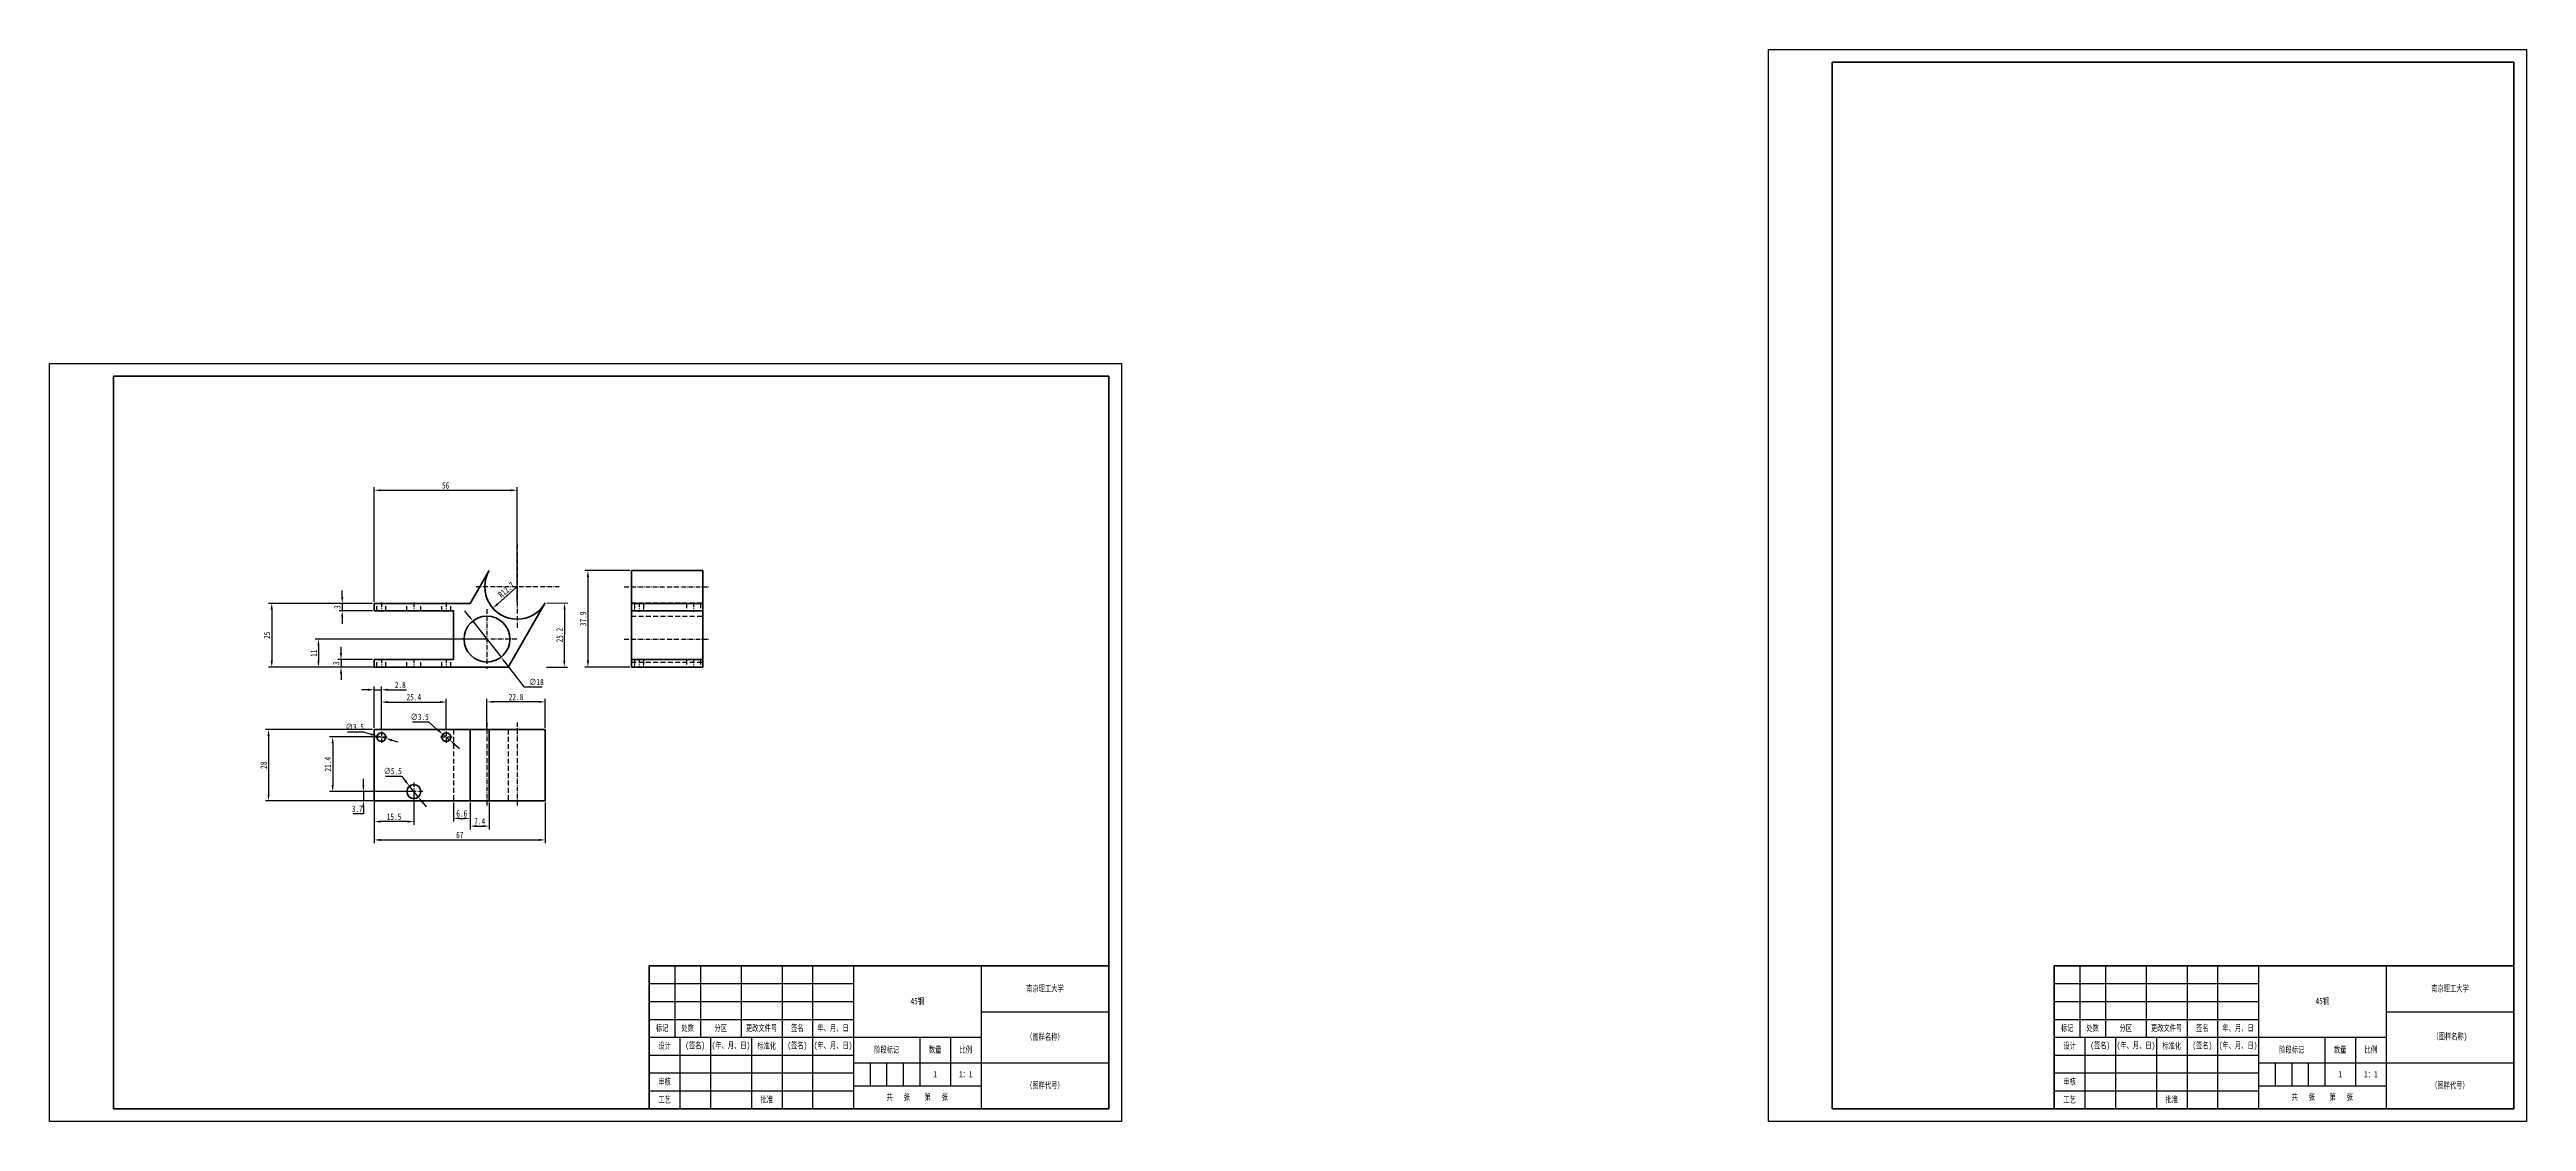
# Model space of a CAD drawing. Header units: millimetres. Extents: x 1050 to 2021, y 766 to 1186.
import ezdxf

# ---------------------------------------------------------------- set-up
doc = ezdxf.new("R2010")
doc.units = ezdxf.units.MM
doc.header["$LTSCALE"] = 0.3
doc.linetypes.add('DASHDOT', pattern=[18.5, 12, -3, 0.5, -3])
doc.linetypes.add('DASHED', pattern=[19.05, 12.7, -6.35])
for name, color, linetype, lineweight in [('尺寸线', 3, 'Continuous', 25), ('粗实线', 7, 'Continuous', 50), ('细实线', 7, 'Continuous', 25), ('细文本', 7, 'Continuous', 25)]:
    doc.layers.add(name, color=color, linetype=linetype, lineweight=lineweight)
doc.styles.add('NUT Standard', font='simfang.ttf', dxfattribs={"width": 0.7, "height": 2.5})
doc.dimstyles.new('NUT Standard', dxfattribs={"dimtxt": 2.5, "dimasz": 2.5, "dimexe": 1.25, "dimexo": 0.625, "dimtad": 1, "dimtoh": 1, "dimdec": 1, "dimdsep": 46, "dimtxsty": 'NUT Standard', "dimcen": 2.5, "dimadec": 0, "dimazin": 0, "dimtfac": 1, "dimtdec": 1, "dimtmove": 0, "dimatfit": 3, "dimfxl": 1, "dimarcsym": 0})

# ---------------------------------------------------------------- blocks, each defined once
blk = doc.blocks.new('*D5')
at = {"layer": 'Defpoints', "color": 0, "transparency": 16777216}
for p in [(1233.28, 975.13), (1223.75, 966.73)]:
    blk.add_point(p, dxfattribs=at)
at = {"layer": '尺寸线', "color": 0, "lineweight": -2, "transparency": 16777216}
blk.add_line((1233.07, 974.95), (1225.63, 968.38), dxfattribs=at)
at = {"layer": '尺寸线', "color": 0, "transparency": 16777216}
blk.add_solid([(1225.35, 968.7), (1225.9, 968.07), (1223.75, 966.73)], dxfattribs=at)
at = {"layer": '尺寸线', "color": 0, "transparency": 16777216, "insert": (1229.03, 973.91), "char_height": 2.5, "attachment_point": 5, "rotation": 41.4159, "style": 'NUT Standard'}
blk.add_mtext('R12.7', dxfattribs=at)
blk = doc.blocks.new('*D6')
at = {"layer": 'Defpoints', "color": 0, "transparency": 16777216}
for p in [(1215.89, 961.69), (1226.97, 947.54)]:
    blk.add_point(p, dxfattribs=at)
at = {"layer": '尺寸线', "color": 0, "lineweight": -2, "transparency": 16777216}
for p, q in [((1214.35, 963.66), (1212.81, 965.63)), ((1215.89, 961.69), (1226.97, 947.54)), ((1236.14, 935.84), (1228.52, 945.57)), ((1243.02, 935.84), (1236.14, 935.84))]:
    blk.add_line(p, q, dxfattribs=at)
at = {"layer": '尺寸线', "color": 0, "transparency": 16777216}
for points in [[(1214.68, 963.92), (1214.02, 963.4), (1215.89, 961.69)], [(1228.84, 945.83), (1228.19, 945.32), (1226.97, 947.54)]]:
    blk.add_solid(points, dxfattribs=at)
at = {"layer": '尺寸线', "color": 0, "transparency": 16777216, "insert": (1240.85, 937.8), "char_height": 2.5, "attachment_point": 5, "style": 'NUT Standard'}
blk.add_mtext('∅18', dxfattribs=at)
blk = doc.blocks.new('*D7')
at = {"layer": 'Defpoints', "color": 0, "transparency": 16777216}
for p in [(1178.4, 916.68), (1181.76, 915.71)]:
    blk.add_point(p, dxfattribs=at)
at = {"layer": '尺寸线', "color": 0, "lineweight": -2, "transparency": 16777216}
for p, q in [((1166.82, 918.23), (1173.06, 918.23)), ((1173.06, 918.23), (1175.99, 917.38)), ((1181.76, 915.71), (1178.4, 916.68)), ((1184.16, 915.01), (1186.56, 914.31))]:
    blk.add_line(p, q, dxfattribs=at)
at = {"layer": '尺寸线', "color": 0, "transparency": 16777216}
for points in [[(1176.11, 917.78), (1175.88, 916.98), (1178.4, 916.68)], [(1184.28, 915.41), (1184.04, 914.61), (1181.76, 915.71)]]:
    blk.add_solid(points, dxfattribs=at)
at = {"layer": '尺寸线', "color": 0, "transparency": 16777216, "insert": (1169.63, 920.19), "char_height": 2.5, "attachment_point": 5, "style": 'NUT Standard'}
blk.add_mtext('∅3.5', dxfattribs=at)
blk = doc.blocks.new('*D8')
at = {"layer": 'Defpoints', "color": 0, "transparency": 16777216}
for p in [(1204.15, 917.33), (1206.81, 915.05)]:
    blk.add_point(p, dxfattribs=at)
at = {"layer": '尺寸线', "color": 0, "lineweight": -2, "transparency": 16777216}
for p, q in [((1192.27, 922.16), (1198.5, 922.16)), ((1198.5, 922.16), (1202.25, 918.96)), ((1206.81, 915.05), (1204.15, 917.33)), ((1208.71, 913.43), (1210.61, 911.8))]:
    blk.add_line(p, q, dxfattribs=at)
at = {"layer": '尺寸线', "color": 0, "transparency": 16777216}
for points in [[(1202.52, 919.27), (1201.98, 918.64), (1204.15, 917.33)], [(1208.98, 913.75), (1208.44, 913.11), (1206.81, 915.05)]]:
    blk.add_solid(points, dxfattribs=at)
at = {"layer": '尺寸线', "color": 0, "transparency": 16777216, "insert": (1195.07, 924.12), "char_height": 2.5, "attachment_point": 5, "style": 'NUT Standard'}
blk.add_mtext('∅3.5', dxfattribs=at)
blk = doc.blocks.new('*D9')
at = {"layer": 'Defpoints', "color": 0, "transparency": 16777216}
for p in [(1191.06, 897.04), (1194.5, 892.75)]:
    blk.add_point(p, dxfattribs=at)
at = {"layer": '尺寸线', "color": 0, "lineweight": -2, "transparency": 16777216}
for p, q in [((1181.69, 900.94), (1187.93, 900.94)), ((1187.93, 900.94), (1189.49, 898.99)), ((1194.5, 892.75), (1191.06, 897.04)), ((1196.06, 890.8), (1197.63, 888.85))]:
    blk.add_line(p, q, dxfattribs=at)
at = {"layer": '尺寸线', "color": 0, "transparency": 16777216}
for points in [[(1189.82, 899.25), (1189.17, 898.73), (1191.06, 897.04)], [(1196.39, 891.06), (1195.74, 890.54), (1194.5, 892.75)]]:
    blk.add_solid(points, dxfattribs=at)
at = {"layer": '尺寸线', "color": 0, "transparency": 16777216, "insert": (1184.5, 902.9), "char_height": 2.5, "attachment_point": 5, "style": 'NUT Standard'}
blk.add_mtext('∅5.5', dxfattribs=at)
blk = doc.blocks.new('*D10')
at = {"layer": 'Defpoints', "color": 0, "transparency": 16777216}
for p in [(1177.28, 919.19), (1135.85, 891.19), (1177.28, 891.19)]:
    blk.add_point(p, dxfattribs=at)
at = {"layer": '尺寸线', "color": 0, "lineweight": -2, "transparency": 16777216}
for p, q in [((1176.65, 919.19), (1134.6, 919.19)), ((1135.85, 916.69), (1135.85, 893.69)), ((1176.65, 891.19), (1134.6, 891.19))]:
    blk.add_line(p, q, dxfattribs=at)
at = {"layer": '尺寸线', "color": 0, "transparency": 16777216}
for points in [[(1135.43, 916.69), (1136.26, 916.69), (1135.85, 919.19)], [(1135.43, 893.69), (1136.26, 893.69), (1135.85, 891.19)]]:
    blk.add_solid(points, dxfattribs=at)
at = {"layer": '尺寸线', "color": 0, "transparency": 16777216, "insert": (1133.96, 905.19), "char_height": 2.5, "attachment_point": 5, "rotation": 90, "style": 'NUT Standard'}
blk.add_mtext('28', dxfattribs=at)
blk = doc.blocks.new('*D11')
at = {"layer": 'Defpoints', "color": 0, "transparency": 16777216}
for p in [(1177.28, 968.63), (1137.11, 943.63), (1177.28, 943.63)]:
    blk.add_point(p, dxfattribs=at)
at = {"layer": '尺寸线', "color": 0, "lineweight": -2, "transparency": 16777216}
for p, q in [((1176.65, 968.63), (1135.86, 968.63)), ((1137.11, 966.13), (1137.11, 946.13)), ((1176.65, 943.63), (1135.86, 943.63))]:
    blk.add_line(p, q, dxfattribs=at)
at = {"layer": '尺寸线', "color": 0, "transparency": 16777216}
for points in [[(1136.69, 966.13), (1137.53, 966.13), (1137.11, 968.63)], [(1136.69, 946.13), (1137.53, 946.13), (1137.11, 943.63)]]:
    blk.add_solid(points, dxfattribs=at)
at = {"layer": '尺寸线', "color": 0, "transparency": 16777216, "insert": (1135.22, 956.13), "char_height": 2.5, "attachment_point": 5, "rotation": 90, "style": 'NUT Standard'}
blk.add_mtext('25', dxfattribs=at)
blk = doc.blocks.new('*D12')
at = {"layer": 'Defpoints', "color": 0, "transparency": 16777216}
for p in [(1221.43, 954.62), (1155.41, 943.63), (1221.43, 943.63)]:
    blk.add_point(p, dxfattribs=at)
at = {"layer": '尺寸线', "color": 0, "lineweight": -2, "transparency": 16777216}
for p, q in [((1220.81, 954.62), (1154.16, 954.62)), ((1155.41, 952.12), (1155.41, 946.13)), ((1220.81, 943.63), (1154.16, 943.63))]:
    blk.add_line(p, q, dxfattribs=at)
at = {"layer": '尺寸线', "color": 0, "transparency": 16777216}
for points in [[(1155, 952.12), (1155.83, 952.12), (1155.41, 954.62)], [(1155, 946.13), (1155.83, 946.13), (1155.41, 943.63)]]:
    blk.add_solid(points, dxfattribs=at)
at = {"layer": '尺寸线', "color": 0, "transparency": 16777216, "insert": (1153.54, 949.12), "char_height": 2.5, "attachment_point": 5, "rotation": 90, "style": 'NUT Standard'}
blk.add_mtext('11', dxfattribs=at)
blk = doc.blocks.new('*D13')
at = {"layer": 'Defpoints', "color": 0, "transparency": 16777216}
for p in [(1164.25, 943.63), (1177.28, 946.63), (1177.28, 943.63)]:
    blk.add_point(p, dxfattribs=at)
at = {"layer": '尺寸线', "color": 0, "lineweight": -2, "transparency": 16777216}
for p, q in [((1164.25, 949.13), (1164.25, 951.63)), ((1176.65, 946.63), (1163, 946.63)), ((1176.65, 943.63), (1163, 943.63)), ((1164.25, 946.63), (1164.25, 943.63)), ((1164.25, 941.13), (1164.25, 938.63))]:
    blk.add_line(p, q, dxfattribs=at)
at = {"layer": '尺寸线', "color": 0, "transparency": 16777216}
for points in [[(1163.83, 949.13), (1164.66, 949.13), (1164.25, 946.63)], [(1163.83, 941.13), (1164.66, 941.13), (1164.25, 943.63)]]:
    blk.add_solid(points, dxfattribs=at)
at = {"layer": '尺寸线', "color": 0, "transparency": 16777216, "insert": (1162.36, 945.13), "char_height": 2.5, "attachment_point": 5, "rotation": 90, "style": 'NUT Standard'}
blk.add_mtext('3', dxfattribs=at)
blk = doc.blocks.new('*D14')
at = {"layer": 'Defpoints', "color": 0, "transparency": 16777216}
for p in [(1164.72, 965.63), (1177.28, 968.63), (1177.28, 965.63)]:
    blk.add_point(p, dxfattribs=at)
at = {"layer": '尺寸线', "color": 0, "lineweight": -2, "transparency": 16777216}
for p, q in [((1164.72, 971.13), (1164.72, 973.63)), ((1176.65, 968.63), (1163.47, 968.63)), ((1176.65, 965.63), (1163.47, 965.63)), ((1164.72, 968.63), (1164.72, 965.63)), ((1164.72, 963.13), (1164.72, 960.63))]:
    blk.add_line(p, q, dxfattribs=at)
at = {"layer": '尺寸线', "color": 0, "transparency": 16777216}
for points in [[(1164.3, 971.13), (1165.13, 971.13), (1164.72, 968.63)], [(1164.3, 963.13), (1165.13, 963.13), (1164.72, 965.63)]]:
    blk.add_solid(points, dxfattribs=at)
at = {"layer": '尺寸线', "color": 0, "transparency": 16777216, "insert": (1162.83, 967.13), "char_height": 2.5, "attachment_point": 5, "rotation": 90, "style": 'NUT Standard'}
blk.add_mtext('3', dxfattribs=at)
blk = doc.blocks.new('*D15')
at = {"layer": 'Defpoints', "color": 0, "transparency": 16777216}
for p in [(1205.48, 929.95), (1180.08, 918.47), (1205.48, 918.47)]:
    blk.add_point(p, dxfattribs=at)
at = {"layer": '尺寸线', "color": 0, "lineweight": -2, "transparency": 16777216}
for p, q in [((1180.08, 919.09), (1180.08, 931.2)), ((1182.58, 929.95), (1202.98, 929.95)), ((1205.48, 919.09), (1205.48, 931.2))]:
    blk.add_line(p, q, dxfattribs=at)
at = {"layer": '尺寸线', "color": 0, "transparency": 16777216}
for points in [[(1182.58, 930.37), (1182.58, 929.54), (1180.08, 929.95)], [(1202.98, 930.37), (1202.98, 929.54), (1205.48, 929.95)]]:
    blk.add_solid(points, dxfattribs=at)
at = {"layer": '尺寸线', "color": 0, "transparency": 16777216, "insert": (1192.78, 931.85), "char_height": 2.5, "attachment_point": 5, "style": 'NUT Standard'}
blk.add_mtext('25.4', dxfattribs=at)
blk = doc.blocks.new('*D16')
at = {"layer": 'Defpoints', "color": 0, "transparency": 16777216}
for p in [(1180.08, 934.77), (1177.28, 919.19), (1180.08, 919.19)]:
    blk.add_point(p, dxfattribs=at)
at = {"layer": '尺寸线', "color": 0, "lineweight": -2, "transparency": 16777216}
for p, q in [((1174.78, 934.77), (1172.28, 934.77)), ((1177.28, 919.82), (1177.28, 936.02)), ((1177.28, 934.77), (1180.08, 934.77)), ((1180.08, 919.82), (1180.08, 936.02)), ((1182.58, 934.77), (1189.89, 934.77))]:
    blk.add_line(p, q, dxfattribs=at)
at = {"layer": '尺寸线', "color": 0, "transparency": 16777216}
for points in [[(1174.78, 935.19), (1174.78, 934.35), (1177.28, 934.77)], [(1182.58, 935.19), (1182.58, 934.35), (1180.08, 934.77)]]:
    blk.add_solid(points, dxfattribs=at)
at = {"layer": '尺寸线', "color": 0, "transparency": 16777216, "insert": (1187.48, 936.67), "char_height": 2.5, "attachment_point": 5, "style": 'NUT Standard'}
blk.add_mtext('2.8', dxfattribs=at)
blk = doc.blocks.new('*D17')
at = {"layer": 'Defpoints', "color": 0, "transparency": 16777216}
for p in [(1177.28, 891.19), (1244.28, 891.19), (1244.28, 875.93)]:
    blk.add_point(p, dxfattribs=at)
at = {"layer": '尺寸线', "color": 0, "lineweight": -2, "transparency": 16777216}
for p, q in [((1177.28, 890.57), (1177.28, 874.68)), ((1244.28, 890.57), (1244.28, 874.68)), ((1179.78, 875.93), (1241.78, 875.93))]:
    blk.add_line(p, q, dxfattribs=at)
at = {"layer": '尺寸线', "color": 0, "transparency": 16777216}
for points in [[(1179.78, 876.35), (1179.78, 875.52), (1177.28, 875.93)], [(1241.78, 876.35), (1241.78, 875.52), (1244.28, 875.93)]]:
    blk.add_solid(points, dxfattribs=at)
at = {"layer": '尺寸线', "color": 0, "transparency": 16777216, "insert": (1210.78, 877.82), "char_height": 2.5, "attachment_point": 5, "style": 'NUT Standard'}
blk.add_mtext('67', dxfattribs=at)
blk = doc.blocks.new('*D18')
at = {"layer": 'Defpoints', "color": 0, "transparency": 16777216}
for p in [(1221.43, 930.01), (1221.43, 919.19), (1244.28, 919.19)]:
    blk.add_point(p, dxfattribs=at)
at = {"layer": '尺寸线', "color": 0, "lineweight": -2, "transparency": 16777216}
for p, q in [((1221.43, 919.82), (1221.43, 931.26)), ((1241.78, 930.01), (1223.93, 930.01)), ((1244.28, 919.82), (1244.28, 931.26))]:
    blk.add_line(p, q, dxfattribs=at)
at = {"layer": '尺寸线', "color": 0, "transparency": 16777216}
for points in [[(1223.93, 930.43), (1223.93, 929.6), (1221.43, 930.01)], [(1241.78, 930.43), (1241.78, 929.6), (1244.28, 930.01)]]:
    blk.add_solid(points, dxfattribs=at)
at = {"layer": '尺寸线', "color": 0, "transparency": 16777216, "insert": (1232.85, 931.91), "char_height": 2.5, "attachment_point": 5, "style": 'NUT Standard'}
blk.add_mtext('22.8', dxfattribs=at)
blk = doc.blocks.new('*D19')
at = {"layer": 'Defpoints', "color": 0, "transparency": 16777216}
for p in [(1233.28, 1012.94), (1177.28, 968.63), (1233.28, 968.63)]:
    blk.add_point(p, dxfattribs=at)
at = {"layer": '尺寸线', "color": 0, "lineweight": -2, "transparency": 16777216}
for p, q in [((1177.28, 969.26), (1177.28, 1014.19)), ((1179.78, 1012.94), (1230.78, 1012.94)), ((1233.28, 969.26), (1233.28, 1014.19))]:
    blk.add_line(p, q, dxfattribs=at)
at = {"layer": '尺寸线', "color": 0, "transparency": 16777216}
for points in [[(1179.78, 1013.35), (1179.78, 1012.52), (1177.28, 1012.94)], [(1230.78, 1013.35), (1230.78, 1012.52), (1233.28, 1012.94)]]:
    blk.add_solid(points, dxfattribs=at)
at = {"layer": '尺寸线', "color": 0, "transparency": 16777216, "insert": (1205.28, 1014.83), "char_height": 2.5, "attachment_point": 5, "style": 'NUT Standard'}
blk.add_mtext('56', dxfattribs=at)
blk = doc.blocks.new('*D20')
at = {"layer": 'Defpoints', "color": 0, "transparency": 16777216}
for p in [(1278.03, 981.48), (1260.99, 943.63), (1278.03, 943.63)]:
    blk.add_point(p, dxfattribs=at)
at = {"layer": '尺寸线', "color": 0, "lineweight": -2, "transparency": 16777216}
for p, q in [((1277.4, 981.48), (1259.74, 981.48)), ((1260.99, 978.98), (1260.99, 946.13)), ((1277.4, 943.63), (1259.74, 943.63))]:
    blk.add_line(p, q, dxfattribs=at)
at = {"layer": '尺寸线', "color": 0, "transparency": 16777216}
for points in [[(1260.58, 978.98), (1261.41, 978.98), (1260.99, 981.48)], [(1260.58, 946.13), (1261.41, 946.13), (1260.99, 943.63)]]:
    blk.add_solid(points, dxfattribs=at)
at = {"layer": '尺寸线', "color": 0, "transparency": 16777216, "insert": (1259.1, 962.56), "char_height": 2.5, "attachment_point": 5, "rotation": 90, "style": 'NUT Standard'}
blk.add_mtext('37.9', dxfattribs=at)
blk = doc.blocks.new('*D21')
at = {"layer": 'Defpoints', "color": 0, "transparency": 16777216}
for p in [(1244.28, 968.78), (1244.17, 943.63), (1251.74, 943.6)]:
    blk.add_point(p, dxfattribs=at)
at = {"layer": '尺寸线', "color": 0, "lineweight": -2, "transparency": 16777216}
for p, q in [((1244.9, 968.78), (1253.09, 968.74)), ((1251.83, 966.25), (1251.75, 946.1)), ((1244.79, 943.63), (1252.99, 943.59))]:
    blk.add_line(p, q, dxfattribs=at)
at = {"layer": '尺寸线', "color": 0, "transparency": 16777216}
for points in [[(1251.42, 966.25), (1252.25, 966.25), (1251.84, 968.75)], [(1251.33, 946.1), (1252.16, 946.1), (1251.74, 943.6)]]:
    blk.add_solid(points, dxfattribs=at)
at = {"layer": '尺寸线', "color": 0, "transparency": 16777216, "insert": (1249.89, 956.18), "char_height": 2.5, "attachment_point": 5, "rotation": 89.75672, "style": 'NUT Standard'}
blk.add_mtext('25.2', dxfattribs=at)
blk = doc.blocks.new('*D22')
at = {"layer": 'Defpoints', "color": 0, "transparency": 16777216}
for p in [(1214.86, 891.19), (1222.28, 891.19), (1222.28, 881.33)]:
    blk.add_point(p, dxfattribs=at)
at = {"layer": '尺寸线', "color": 0, "lineweight": -2, "transparency": 16777216}
for p, q in [((1214.86, 890.57), (1214.86, 880.08)), ((1222.28, 890.57), (1222.28, 880.08)), ((1217.36, 881.33), (1219.78, 881.33))]:
    blk.add_line(p, q, dxfattribs=at)
at = {"layer": '尺寸线', "color": 0, "transparency": 16777216}
for points in [[(1217.36, 881.75), (1217.36, 880.91), (1214.86, 881.33)], [(1219.78, 881.75), (1219.78, 880.91), (1222.28, 881.33)]]:
    blk.add_solid(points, dxfattribs=at)
at = {"layer": '尺寸线', "color": 0, "transparency": 16777216, "insert": (1218.57, 883.23), "char_height": 2.5, "attachment_point": 5, "style": 'NUT Standard'}
blk.add_mtext('7.4', dxfattribs=at)
blk = doc.blocks.new('*D23')
at = {"layer": 'Defpoints', "color": 0, "transparency": 16777216}
for p in [(1208.28, 891.19), (1214.86, 891.19), (1214.86, 884.39)]:
    blk.add_point(p, dxfattribs=at)
at = {"layer": '尺寸线', "color": 0, "lineweight": -2, "transparency": 16777216}
for p, q in [((1208.28, 890.57), (1208.28, 883.14)), ((1210.78, 884.39), (1212.36, 884.39)), ((1214.86, 890.57), (1214.86, 883.14))]:
    blk.add_line(p, q, dxfattribs=at)
at = {"layer": '尺寸线', "color": 0, "transparency": 16777216}
for points in [[(1210.78, 884.8), (1210.78, 883.97), (1208.28, 884.39)], [(1212.36, 884.8), (1212.36, 883.97), (1214.86, 884.39)]]:
    blk.add_solid(points, dxfattribs=at)
at = {"layer": '尺寸线', "color": 0, "transparency": 16777216, "insert": (1211.57, 886.28), "char_height": 2.5, "attachment_point": 5, "style": 'NUT Standard'}
blk.add_mtext('6.6', dxfattribs=at)
blk = doc.blocks.new('*D24')
at = {"layer": 'Defpoints', "color": 0, "transparency": 16777216}
for p in [(1192.78, 894.89), (1173.01, 891.19), (1192.78, 891.19)]:
    blk.add_point(p, dxfattribs=at)
at = {"layer": '尺寸线', "color": 0, "lineweight": -2, "transparency": 16777216}
for p, q in [((1192.15, 894.89), (1171.76, 894.89)), ((1173.01, 897.39), (1173.01, 899.89)), ((1173.01, 894.89), (1173.01, 891.19)), ((1173.01, 886.19), (1168.84, 886.19)), ((1192.15, 891.19), (1171.76, 891.19)), ((1173.01, 888.69), (1173.01, 886.19))]:
    blk.add_line(p, q, dxfattribs=at)
at = {"layer": '尺寸线', "color": 0, "transparency": 16777216}
for points in [[(1172.59, 897.39), (1173.42, 897.39), (1173.01, 894.89)], [(1172.59, 888.69), (1173.42, 888.69), (1173.01, 891.19)]]:
    blk.add_solid(points, dxfattribs=at)
at = {"layer": '尺寸线', "color": 0, "transparency": 16777216, "insert": (1170.61, 888.09), "char_height": 2.5, "attachment_point": 5, "style": 'NUT Standard'}
blk.add_mtext('3.7', dxfattribs=at)
blk = doc.blocks.new('*D25')
at = {"layer": 'Defpoints', "color": 0, "transparency": 16777216}
for p in [(1179.84, 916.26), (1160.98, 894.89), (1179.84, 894.89)]:
    blk.add_point(p, dxfattribs=at)
at = {"layer": '尺寸线', "color": 0, "lineweight": -2, "transparency": 16777216}
for p, q in [((1179.21, 916.26), (1159.73, 916.26)), ((1160.98, 913.76), (1160.98, 897.39)), ((1179.21, 894.89), (1159.73, 894.89))]:
    blk.add_line(p, q, dxfattribs=at)
at = {"layer": '尺寸线', "color": 0, "transparency": 16777216}
for points in [[(1160.56, 913.76), (1161.39, 913.76), (1160.98, 916.26)], [(1160.56, 897.39), (1161.39, 897.39), (1160.98, 894.89)]]:
    blk.add_solid(points, dxfattribs=at)
at = {"layer": '尺寸线', "color": 0, "transparency": 16777216, "insert": (1159.08, 905.58), "char_height": 2.5, "attachment_point": 5, "rotation": 90, "style": 'NUT Standard'}
blk.add_mtext('21.4', dxfattribs=at)
blk = doc.blocks.new('*D26')
at = {"layer": 'Defpoints', "color": 0, "transparency": 16777216}
for p in [(1177.28, 894.89), (1192.78, 894.89), (1177.28, 883.09)]:
    blk.add_point(p, dxfattribs=at)
at = {"layer": '尺寸线', "color": 0, "lineweight": -2, "transparency": 16777216}
for p, q in [((1177.28, 894.27), (1177.28, 881.84)), ((1192.78, 894.27), (1192.78, 881.84)), ((1190.28, 883.09), (1179.78, 883.09))]:
    blk.add_line(p, q, dxfattribs=at)
at = {"layer": '尺寸线', "color": 0, "transparency": 16777216}
for points in [[(1179.78, 883.51), (1179.78, 882.67), (1177.28, 883.09)], [(1190.28, 883.51), (1190.28, 882.67), (1192.78, 883.09)]]:
    blk.add_solid(points, dxfattribs=at)
at = {"layer": '尺寸线', "color": 0, "transparency": 16777216, "insert": (1185.03, 884.99), "char_height": 2.5, "attachment_point": 5, "style": 'NUT Standard'}
blk.add_mtext('15.5', dxfattribs=at)

msp = doc.modelspace()

# ---------------------------------------------------------------- linework, layer by layer
for p, q in [((1723.56, 765.62), (1723.56, 1185.62)), ((1723.56, 1185.62), (2020.56, 1185.62)), ((2020.56, 1185.62), (2020.56, 765.62)), ((1050.04, 1062.62), (1470.04, 1062.62)), ((1050.04, 765.62), (1050.04, 1062.62)), ((1470.04, 1062.62), (1470.04, 765.62)), ((2015.56, 854.62), (2015.56, 770.62)), ((1470.04, 765.62), (1050.04, 765.62)), ((2020.56, 765.62), (1723.56, 765.62))]:
    msp.add_line(p, q)
at = {"color": 242, "linetype": 'DASHDOT', "lineweight": 25, "ltscale": 0.5, "true_color": 0xcd2027}
for p, q in [((1233.28, 991.64), (1233.28, 958.62)), ((1249.79, 975.13), (1216.77, 975.13)), ((1275.23, 975.13), (1308.83, 975.13)), ((1180.08, 968.93), (1180.08, 965.33)), ((1192.78, 968.93), (1192.78, 965.33)), ((1205.48, 968.93), (1205.48, 965.33)), ((1221.43, 966.3), (1221.43, 942.93)), ((1281.03, 968.93), (1281.03, 965.33)), ((1302.33, 968.93), (1302.33, 965.33)), ((1233.12, 954.62), (1209.75, 954.62)), ((1275.23, 954.62), (1308.83, 954.62)), ((1180.08, 946.93), (1180.08, 943.33)), ((1192.78, 946.93), (1192.78, 943.33)), ((1205.48, 946.93), (1205.48, 943.33)), ((1281.03, 946.93), (1281.03, 943.33)), ((1302.33, 946.93), (1302.33, 943.33)), ((1221.43, 921.99), (1221.43, 888.39)), ((1233.28, 921.99), (1233.28, 888.39)), ((1182.35, 916.19), (1177.8, 916.19)), ((1180.08, 918.47), (1180.08, 913.92)), ((1207.75, 916.19), (1203.2, 916.19)), ((1205.48, 918.47), (1205.48, 913.92)), ((1196.35, 894.89), (1189.2, 894.89)), ((1192.78, 898.47), (1192.78, 891.32))]:
    msp.add_line(p, q, dxfattribs=at)
at = {"color": 7, "lineweight": 50}
for p, q in [((1214.86, 968.63), (1222.28, 981.48)), ((1278.03, 968.63), (1278.03, 981.48)), ((1278.03, 981.48), (1306.03, 981.48)), ((1306.03, 968.63), (1306.03, 981.48)), ((1177.28, 965.63), (1177.28, 968.63)), ((1177.28, 968.63), (1214.86, 968.63)), ((1208.28, 965.63), (1177.28, 965.63)), ((1208.28, 946.63), (1208.28, 965.63)), ((1244.28, 968.78), (1229.76, 943.63)), ((1278.03, 965.63), (1278.03, 968.63)), ((1278.03, 968.63), (1306.03, 968.63)), ((1278.03, 946.63), (1278.03, 965.63)), ((1278.03, 965.63), (1306.03, 965.63)), ((1306.03, 965.63), (1306.03, 968.63)), ((1306.03, 946.63), (1306.03, 965.63)), ((1177.28, 943.63), (1177.28, 946.63)), ((1177.28, 946.63), (1208.28, 946.63)), ((1229.76, 943.63), (1177.28, 943.63)), ((1278.03, 946.63), (1306.03, 946.63)), ((1278.03, 943.63), (1306.03, 943.63)), ((1177.28, 919.19), (1214.86, 919.19)), ((1177.28, 919.19), (1177.28, 891.19)), ((1214.86, 919.19), (1222.28, 919.19)), ((1214.86, 919.19), (1214.86, 891.19)), ((1222.28, 919.19), (1244.28, 919.19)), ((1222.28, 919.19), (1222.28, 891.19)), ((1244.28, 919.19), (1244.28, 891.19)), ((1177.28, 891.19), (1214.86, 891.19)), ((1214.86, 891.19), (1222.28, 891.19)), ((1220.58, 891.19), (1244.28, 891.19))]:
    msp.add_line(p, q, dxfattribs=at)
at = {"color": 2, "linetype": 'DASHED', "lineweight": 25, "ltscale": 0.5, "true_color": 0xf1eb1f}
for p, q in [((1178.33, 965.63), (1178.33, 968.63)), ((1181.83, 965.63), (1181.83, 968.63)), ((1190.03, 965.63), (1190.03, 968.63)), ((1195.53, 965.63), (1195.53, 968.63)), ((1203.73, 965.63), (1203.73, 968.63)), ((1207.23, 965.63), (1207.23, 968.63)), ((1278.03, 968.78), (1306.03, 968.78)), ((1278.03, 963.6), (1306.03, 963.6)), ((1279.28, 968.63), (1279.28, 965.63)), ((1282.78, 968.63), (1282.78, 965.63)), ((1299.58, 968.63), (1299.58, 965.63)), ((1305.08, 968.63), (1305.08, 965.63)), ((1178.33, 943.63), (1178.33, 946.63)), ((1181.83, 943.63), (1181.83, 946.63)), ((1190.03, 943.63), (1190.03, 946.63)), ((1195.53, 943.63), (1195.53, 946.63)), ((1203.73, 943.63), (1203.73, 946.63)), ((1207.23, 943.63), (1207.23, 946.63)), ((1278.03, 945.63), (1306.03, 945.63)), ((1279.28, 946.63), (1279.28, 943.63)), ((1282.78, 946.63), (1282.78, 943.63)), ((1299.58, 946.63), (1299.58, 943.63)), ((1305.08, 946.63), (1305.08, 943.63)), ((1208.28, 919.19), (1208.28, 891.19)), ((1229.76, 919.19), (1229.76, 891.19))]:
    msp.add_line(p, q, dxfattribs=at)
at = {"color": 7, "linetype": 'DASHED', "lineweight": 13, "ltscale": 0.075}
for p, q in [((1279.28, 968.63), (1279.28, 965.63)), ((1282.78, 968.63), (1282.78, 965.63)), ((1279.28, 946.63), (1279.28, 943.63)), ((1282.78, 946.63), (1282.78, 943.63))]:
    msp.add_line(p, q, dxfattribs=at)
at = {"color": 7, "lineweight": 35}
for p, q in [((1278.03, 943.63), (1278.03, 946.63)), ((1306.03, 943.63), (1306.03, 946.63))]:
    msp.add_line(p, q, dxfattribs=at)
at = {"color": 7, "linetype": 'DASHED', "lineweight": 13, "ltscale": 0.042538}
msp.add_line((1220.58, 919.19), (1222.28, 919.19), dxfattribs=at)
at = {"color": 7, "lineweight": 50}
for centre, radius in [((1221.43, 954.62), 8.99), ((1180.08, 916.19), 1.75), ((1205.48, 916.19), 1.75)]:
    msp.add_circle(centre, radius, dxfattribs=at)
at = {"color": 7, "lineweight": 35}
msp.add_circle((1192.78, 894.89), 2.75, dxfattribs=at)
at = {"color": 7, "lineweight": 50}
msp.add_arc((1233.28, 975.13), 12.7, 149.99997, 330, dxfattribs=at)
at = {"layer": '粗实线'}
for p, q in [((1748.56, 770.62), (1748.56, 1180.62)), ((1748.56, 1180.62), (2015.56, 1180.62)), ((2015.56, 1180.62), (2015.56, 770.62)), ((1075.04, 770.62), (1075.04, 1057.62)), ((1075.04, 1057.62), (1465.04, 1057.62)), ((1465.04, 1057.62), (1465.04, 770.62)), ((1285.04, 826.62), (1465.04, 826.62)), ((1285.04, 770.62), (1285.04, 826.62)), ((1835.56, 826.62), (2015.56, 826.62)), ((1835.56, 770.62), (1835.56, 826.62)), ((1465.04, 770.62), (1075.04, 770.62)), ((1285.04, 770.62), (1465.04, 770.62)), ((2015.56, 770.62), (1748.56, 770.62))]:
    msp.add_line(p, q, dxfattribs=at)
at = {"layer": '细实线'}
for p, q in [((1295.04, 826.62), (1295.04, 798.62)), ((1305.04, 826.62), (1305.04, 798.62)), ((1321.04, 826.62), (1321.04, 798.62)), ((1337.04, 826.62), (1337.04, 798.62)), ((1349.04, 826.62), (1349.04, 798.62)), ((1365.04, 826.62), (1365.04, 770.62)), ((1415.04, 826.62), (1415.04, 770.62)), ((1845.56, 826.62), (1845.56, 798.62)), ((1855.56, 826.62), (1855.56, 798.62)), ((1871.56, 826.62), (1871.56, 798.62)), ((1887.56, 826.62), (1887.56, 798.62)), ((1899.56, 826.62), (1899.56, 798.62)), ((1915.56, 826.62), (1915.56, 770.62)), ((1965.56, 826.62), (1965.56, 770.62)), ((1285.04, 819.62), (1365.04, 819.62)), ((1835.56, 819.62), (1915.56, 819.62)), ((1285.04, 812.62), (1365.04, 812.62)), ((1285.04, 805.62), (1365.04, 805.62)), ((1415.04, 808.62), (1465.04, 808.62)), ((1835.56, 812.62), (1915.56, 812.62)), ((1835.56, 805.62), (1915.56, 805.62)), ((1965.56, 808.62), (2015.56, 808.62)), ((1285.04, 798.62), (1415.04, 798.62)), ((1297.04, 798.62), (1297.04, 770.62)), ((1309.04, 798.62), (1309.04, 770.62)), ((1325.04, 798.62), (1325.04, 770.62)), ((1337.04, 798.62), (1337.04, 770.62)), ((1349.04, 798.62), (1349.04, 770.62)), ((1391.04, 798.62), (1391.04, 779.62)), ((1403.04, 798.62), (1403.04, 779.62)), ((1835.56, 798.62), (1965.56, 798.62)), ((1847.56, 798.62), (1847.56, 770.62)), ((1859.56, 798.62), (1859.56, 770.62)), ((1875.56, 798.62), (1875.56, 770.62)), ((1887.56, 798.62), (1887.56, 770.62)), ((1899.56, 798.62), (1899.56, 770.62)), ((1941.56, 798.62), (1941.56, 779.62)), ((1953.56, 798.62), (1953.56, 779.62)), ((1285.04, 791.62), (1365.04, 791.62)), ((1365.04, 788.62), (1465.04, 788.62)), ((1371.54, 788.62), (1371.54, 779.62)), ((1378.04, 788.62), (1378.04, 779.62)), ((1384.54, 788.62), (1384.54, 779.62)), ((1835.56, 791.62), (1915.56, 791.62)), ((1915.56, 788.62), (2015.56, 788.62)), ((1922.06, 788.62), (1922.06, 779.62)), ((1928.56, 788.62), (1928.56, 779.62)), ((1935.06, 788.62), (1935.06, 779.62)), ((1285.04, 784.62), (1365.04, 784.62)), ((1285.04, 777.62), (1365.04, 777.62)), ((1365.04, 779.62), (1415.04, 779.62)), ((1835.56, 784.62), (1915.56, 784.62)), ((1835.56, 777.62), (1915.56, 777.62)), ((1915.56, 779.62), (1965.56, 779.62))]:
    msp.add_line(p, q, dxfattribs=at)

# ---------------------------------------------------------------- texts
at = {"layer": '粗实线', "char_height": 2.5, "attachment_point": 5, "style": 'NUT Standard'}
for s, insert in [('\\pxqc;{\\fFangSong|b0|i0|c134|p49;1}', (1397.04, 784.12)), ('\\pxqc;{\\fFangSong|b0|i0|c134|p49;1：1}', (1409.04, 784.12)), ('\\pxqc;{\\fFangSong|b0|i0|c134|p49;1}', (1947.56, 784.12)), ('\\pxqc;{\\fFangSong|b0|i0|c134|p49;1：1}', (1959.56, 784.12))]:
    msp.add_mtext_dynamic_manual_height_columns(s, width=12, gutter_width=12.5, heights=[0], dxfattribs=dict(at, insert=insert))
at = {"layer": '粗实线', "char_height": 2.5, "width": 12, "attachment_point": 5, "style": 'NUT Standard'}
for s, insert in [('工艺', (1841.56, 774.12)), ('批准', (1881.56, 774.12))]:
    msp.add_mtext(s, dxfattribs=dict(at, insert=insert))
at = {"layer": '细文本', "char_height": 2.5, "attachment_point": 5, "style": 'NUT Standard'}
for s, insert, width in [('{\\fFangSong|b0|i0|c134|p49;南京理工大学}', (1440.04, 817.62), 50), ('{\\fFangSong|b0|i0|c134|p49;南京理工大学}', (1990.56, 817.62), 50), ('45钢', (1390.04, 812.62), 50), ('45钢', (1940.56, 812.62), 50), ('标记', (1290.04, 802.12), 10), ('设计', (1291.04, 795.12), 12), ('处数', (1300.04, 802.12), 10), ('(签名)', (1303.04, 795.12), 12), ('(年、月、日)', (1317.04, 795.12), 16), ('分区', (1313.04, 802.12), 16), ('更改文件号', (1329.04, 802.12), 16), ('标准化', (1331.04, 795.12), 12), ('(签名)', (1343.04, 795.12), 12), ('签名', (1343.04, 802.12), 12), ('(年、月、日)', (1357.04, 795.12), 16), ('年、月、日', (1357.04, 802.12), 16), ('（图样名称）', (1440.04, 798.62), 50), ('标记', (1840.56, 802.12), 10), ('设计', (1841.56, 795.12), 12), ('处数', (1850.56, 802.12), 10), ('(签名)', (1853.56, 795.12), 12), ('(年、月、日)', (1867.56, 795.12), 16), ('分区', (1863.56, 802.12), 16), ('更改文件号', (1879.56, 802.12), 16), ('标准化', (1881.56, 795.12), 12), ('(签名)', (1893.56, 795.12), 12), ('签名', (1893.56, 802.12), 12), ('(年、月、日)', (1907.56, 795.12), 16), ('年、月、日', (1907.56, 802.12), 16), ('（图样名称)', (1990.56, 798.62), 50), ('阶段标记', (1378.04, 793.62), 26), ('数量', (1397.04, 793.62), 12), ('比例', (1409.04, 793.62), 12), ('阶段标记', (1928.56, 793.62), 26), ('数量', (1947.56, 793.62), 12), ('比例', (1959.56, 793.62), 12), ('审核', (1291.04, 781.12), 12), ('共   张    第   张', (1390.04, 775.12), 50), ('（图样代号）', (1440.04, 779.62), 50), ('审核', (1841.56, 781.12), 12), ('共   张    第   张', (1940.56, 775.12), 50), ('（图样代号）', (1990.56, 779.62), 50), ('工艺', (1291.04, 774.12), 12), ('批准', (1331.04, 774.12), 12)]:
    msp.add_mtext(s, dxfattribs=dict(at, insert=insert, width=width))

# ---------------------------------------------------------------- dimensions: what is measured, and where the dimension line sits
at = {"layer": '尺寸线'}
for base, p1, p2, picture, middle in [((1233.28, 1012.94), (1177.28, 968.63), (1233.28, 968.63), '*D19', (1205.28, 1014.83)), ((1180.08, 934.77), (1177.28, 919.19), (1180.08, 919.19), '*D16', (1187.48, 936.67)), ((1205.48, 929.95), (1180.08, 918.47), (1205.48, 918.47), '*D15', (1192.78, 931.85)), ((1221.4278, 930.0143), (1244.2755, 919.1925), (1221.4278, 919.1925), '*D18', (1232.8517, 931.9107)), ((1177.28, 883.09), (1192.78, 894.89), (1177.28, 894.89), '*D26', (1185.03, 884.99)), ((1244.28, 875.93), (1177.28, 891.19), (1244.28, 891.19), '*D17', (1210.78, 877.82)), ((1214.86, 884.39), (1208.28, 891.19), (1214.86, 891.19), '*D23', (1211.57, 886.28)), ((1222.28, 881.33), (1214.86, 891.19), (1222.28, 891.19), '*D22', (1218.57, 883.23))]:
    dim = msp.add_linear_dim(base=base, p1=p1, p2=p2, dimstyle='NUT Standard', dxfattribs=at)
    dim.commit()
    dim.dimension.update_dxf_attribs({"geometry": picture, "text_midpoint": middle})
for base, p1, p2, picture, middle in [((1260.994447, 943.630377), (1278.025499, 981.480383), (1278.025499, 943.630377), '*D20', (1259.098018, 962.55538)), ((1164.72, 965.63), (1177.28, 968.63), (1177.28, 965.63), '*D14', (1162.83, 967.13)), ((1137.11, 943.63), (1177.28, 968.63), (1177.28, 943.63), '*D11', (1135.22, 956.13)), ((1155.41, 943.63), (1221.43, 954.62), (1221.43, 943.63), '*D12', (1153.54, 949.12)), ((1164.25, 943.63), (1177.28, 946.63), (1177.28, 943.63), '*D13', (1162.36, 945.13)), ((1135.85, 891.19), (1177.28, 919.19), (1177.28, 891.19), '*D10', (1133.96, 905.19)), ((1160.98, 894.89), (1179.84, 916.26), (1179.84, 894.89), '*D25', (1159.08, 905.58)), ((1173.01, 891.19), (1192.78, 894.89), (1192.78, 891.19), '*D24', (1170.61, 888.09))]:
    dim = msp.add_linear_dim(base=base, p1=p1, p2=p2, angle=90, dimstyle='NUT Standard', dxfattribs=at)
    dim.commit()
    dim.dimension.update_dxf_attribs({"geometry": picture, "text_midpoint": middle})
dim = msp.add_radius_dim(center=(1233.28, 975.13), mpoint=(1223.75, 966.73), dimstyle='NUT Standard', dxfattribs=at)
dim.commit()
dim.dimension.update_dxf_attribs({"geometry": '*D5', "text_midpoint": (1230.28, 972.49), "dimtype": 164})
for p1, p2, picture, middle in [((1215.89, 961.69), (1226.97, 947.54), '*D6', (1240.85, 935.84)), ((1206.81, 915.05), (1204.15, 917.33), '*D8', (1195.07, 922.16)), ((1181.76, 915.71), (1178.4, 916.68), '*D7', (1169.63, 918.23)), ((1194.5, 892.75), (1191.06, 897.04), '*D9', (1184.5, 900.94))]:
    dim = msp.add_diameter_dim_2p(p1=p1, p2=p2, dimstyle='NUT Standard', dxfattribs=at)
    dim.commit()
    dim.dimension.update_dxf_attribs({"geometry": picture, "text_midpoint": middle, "dimtype": 163})
dim = msp.add_aligned_dim(p1=(1244.28, 968.78), p2=(1244.17, 943.63), distance=7.57, dimstyle='NUT Standard', dxfattribs=at)
dim.commit()
dim.dimension.update_dxf_attribs({"geometry": '*D21', "text_midpoint": (1249.89, 956.18)})

doc.saveas('drawing.dxf')
